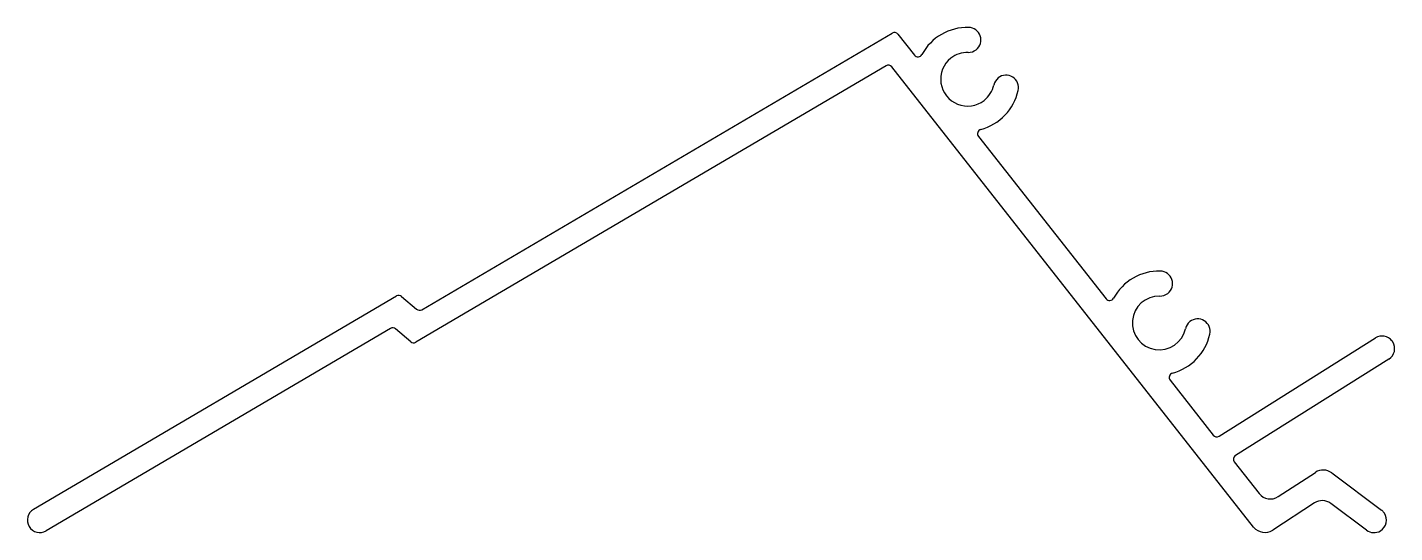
# Model space of a CAD drawing. Header units: inches. Extents: x -37.3 to 39.1, y 0.5 to 28.8.
import ezdxf

# ---------------------------------------------------------------- set-up
doc = ezdxf.new("R2010")
doc.units = ezdxf.units.IN
doc.header["$MEASUREMENT"] = 0
doc.layers.add('BEAD', color=152, linetype='Continuous')

msp = doc.modelspace()

# ---------------------------------------------------------------- linework, layer by layer
at = {"layer": 'BEAD', "color": 7, "linetype": 'Continuous', "lineweight": -2}
for p, q in [((-15.22, 13.006), (11.054, 28.458)), ((11.377, 28.397), (12.297, 27.227)), ((10.709, 26.631), (-15.551, 11.187)), ((31.244, 0.863), (11.032, 26.57)), ((15.871, 22.681), (23.002, 13.611)), ((-36.91, 1.852), (-16.639, 13.773)), ((-16.35, 13.748), (-15.509, 13.032)), ((-16.971, 11.954), (-36.2, 0.645)), ((-15.84, 11.212), (-16.682, 11.929)), ((29.315, 5.944), (38.049, 11.428)), ((38.794, 10.242), (30.23, 4.866)), ((26.576, 9.065), (28.985, 6.001)), ((30.166, 4.499), (31.552, 2.737)), ((32.619, 2.561), (34.693, 3.918)), ((35.611, 3.889), (38.388, 1.809)), ((34.639, 2.21), (32.311, 0.688)), ((37.548, 0.689), (35.556, 2.18))]:
    msp.add_line(p, q, dxfattribs=at)
for centre, radius, start, end in [((11.18, 28.243), 0.25, 38.17555, 120.46), ((15.263, 25.881), 2.9, 88.77498, 151.55541), ((15.31, 28.081), 0.7, 308.17555, 88.77498), ((15.31, 28.081), 0.7, 268.77498, 308.17555), ((12.494, 27.381), 0.25, 218.17555, 331.55541), ((15.263, 25.881), 1.5, 128.2182, 308.2182), ((15.263, 25.881), 1.5, 88.77498, 128.2182), ((10.836, 26.416), 0.25, 38.17555, 120.46), ((17.412, 25.408), 0.7, 347.57611, 128.17555), ((15.263, 25.881), 2.9, 284.79568, 347.57611), ((15.263, 25.881), 1.5, 308.2182, 347.57611), ((17.412, 25.408), 0.7, 128.17555, 167.57611), ((16.068, 22.835), 0.25, 104.79568, 218.17555), ((25.968, 12.265), 2.9, 88.77498, 151.55541), ((26.015, 14.465), 0.7, 308.17555, 88.77498), ((-16.512, 13.558), 0.25, 49.58555, 120.46), ((25.968, 12.265), 1.5, 88.77498, 347.57611), ((26.015, 14.465), 0.7, 268.77498, 308.17555), ((-15.347, 13.222), 0.25, 229.58555, 300.46), ((23.199, 13.766), 0.25, 218.17555, 331.55541), ((28.117, 11.792), 0.7, 128.17555, 167.57611), ((28.117, 11.792), 0.7, 347.57611, 128.17555), ((-16.844, 11.739), 0.25, 49.58555, 120.46), ((25.968, 12.265), 2.9, 284.79568, 347.57611), ((38.422, 10.835), 0.7, 38.17555, 122.12039), ((-15.678, 11.403), 0.25, 229.58555, 300.46), ((38.422, 10.835), 0.7, 302.12039, 32.12039), ((38.422, 10.835), 0.7, 32.12039, 38.17555), ((26.773, 9.22), 0.25, 104.79568, 218.17555), ((29.182, 6.156), 0.25, 218.17555, 302.12039), ((30.363, 4.654), 0.25, 122.12039, 218.17555), ((35.131, 3.248), 0.8, 53.17555, 123.17555), ((32.181, 3.231), 0.8, 218.17555, 303.17555), ((35.077, 1.54), 0.8, 53.17555, 123.17555), ((-36.555, 1.248), 0.7, 120.46, 210.46), ((37.968, 1.249), 0.7, 302.12039, 33.17555), ((37.968, 1.249), 0.7, 38.17555, 53.17555), ((37.968, 1.249), 0.7, 33.17555, 38.17555), ((-36.555, 1.248), 0.7, 210.46, 300.46), ((31.873, 1.357), 0.8, 218.17555, 303.17555), ((37.968, 1.249), 0.7, 233.17555, 300.46), ((37.968, 1.249), 0.7, 300.46, 302.12039)]:
    msp.add_arc(centre, radius, start, end, dxfattribs=at)

doc.saveas('drawing.dxf')
